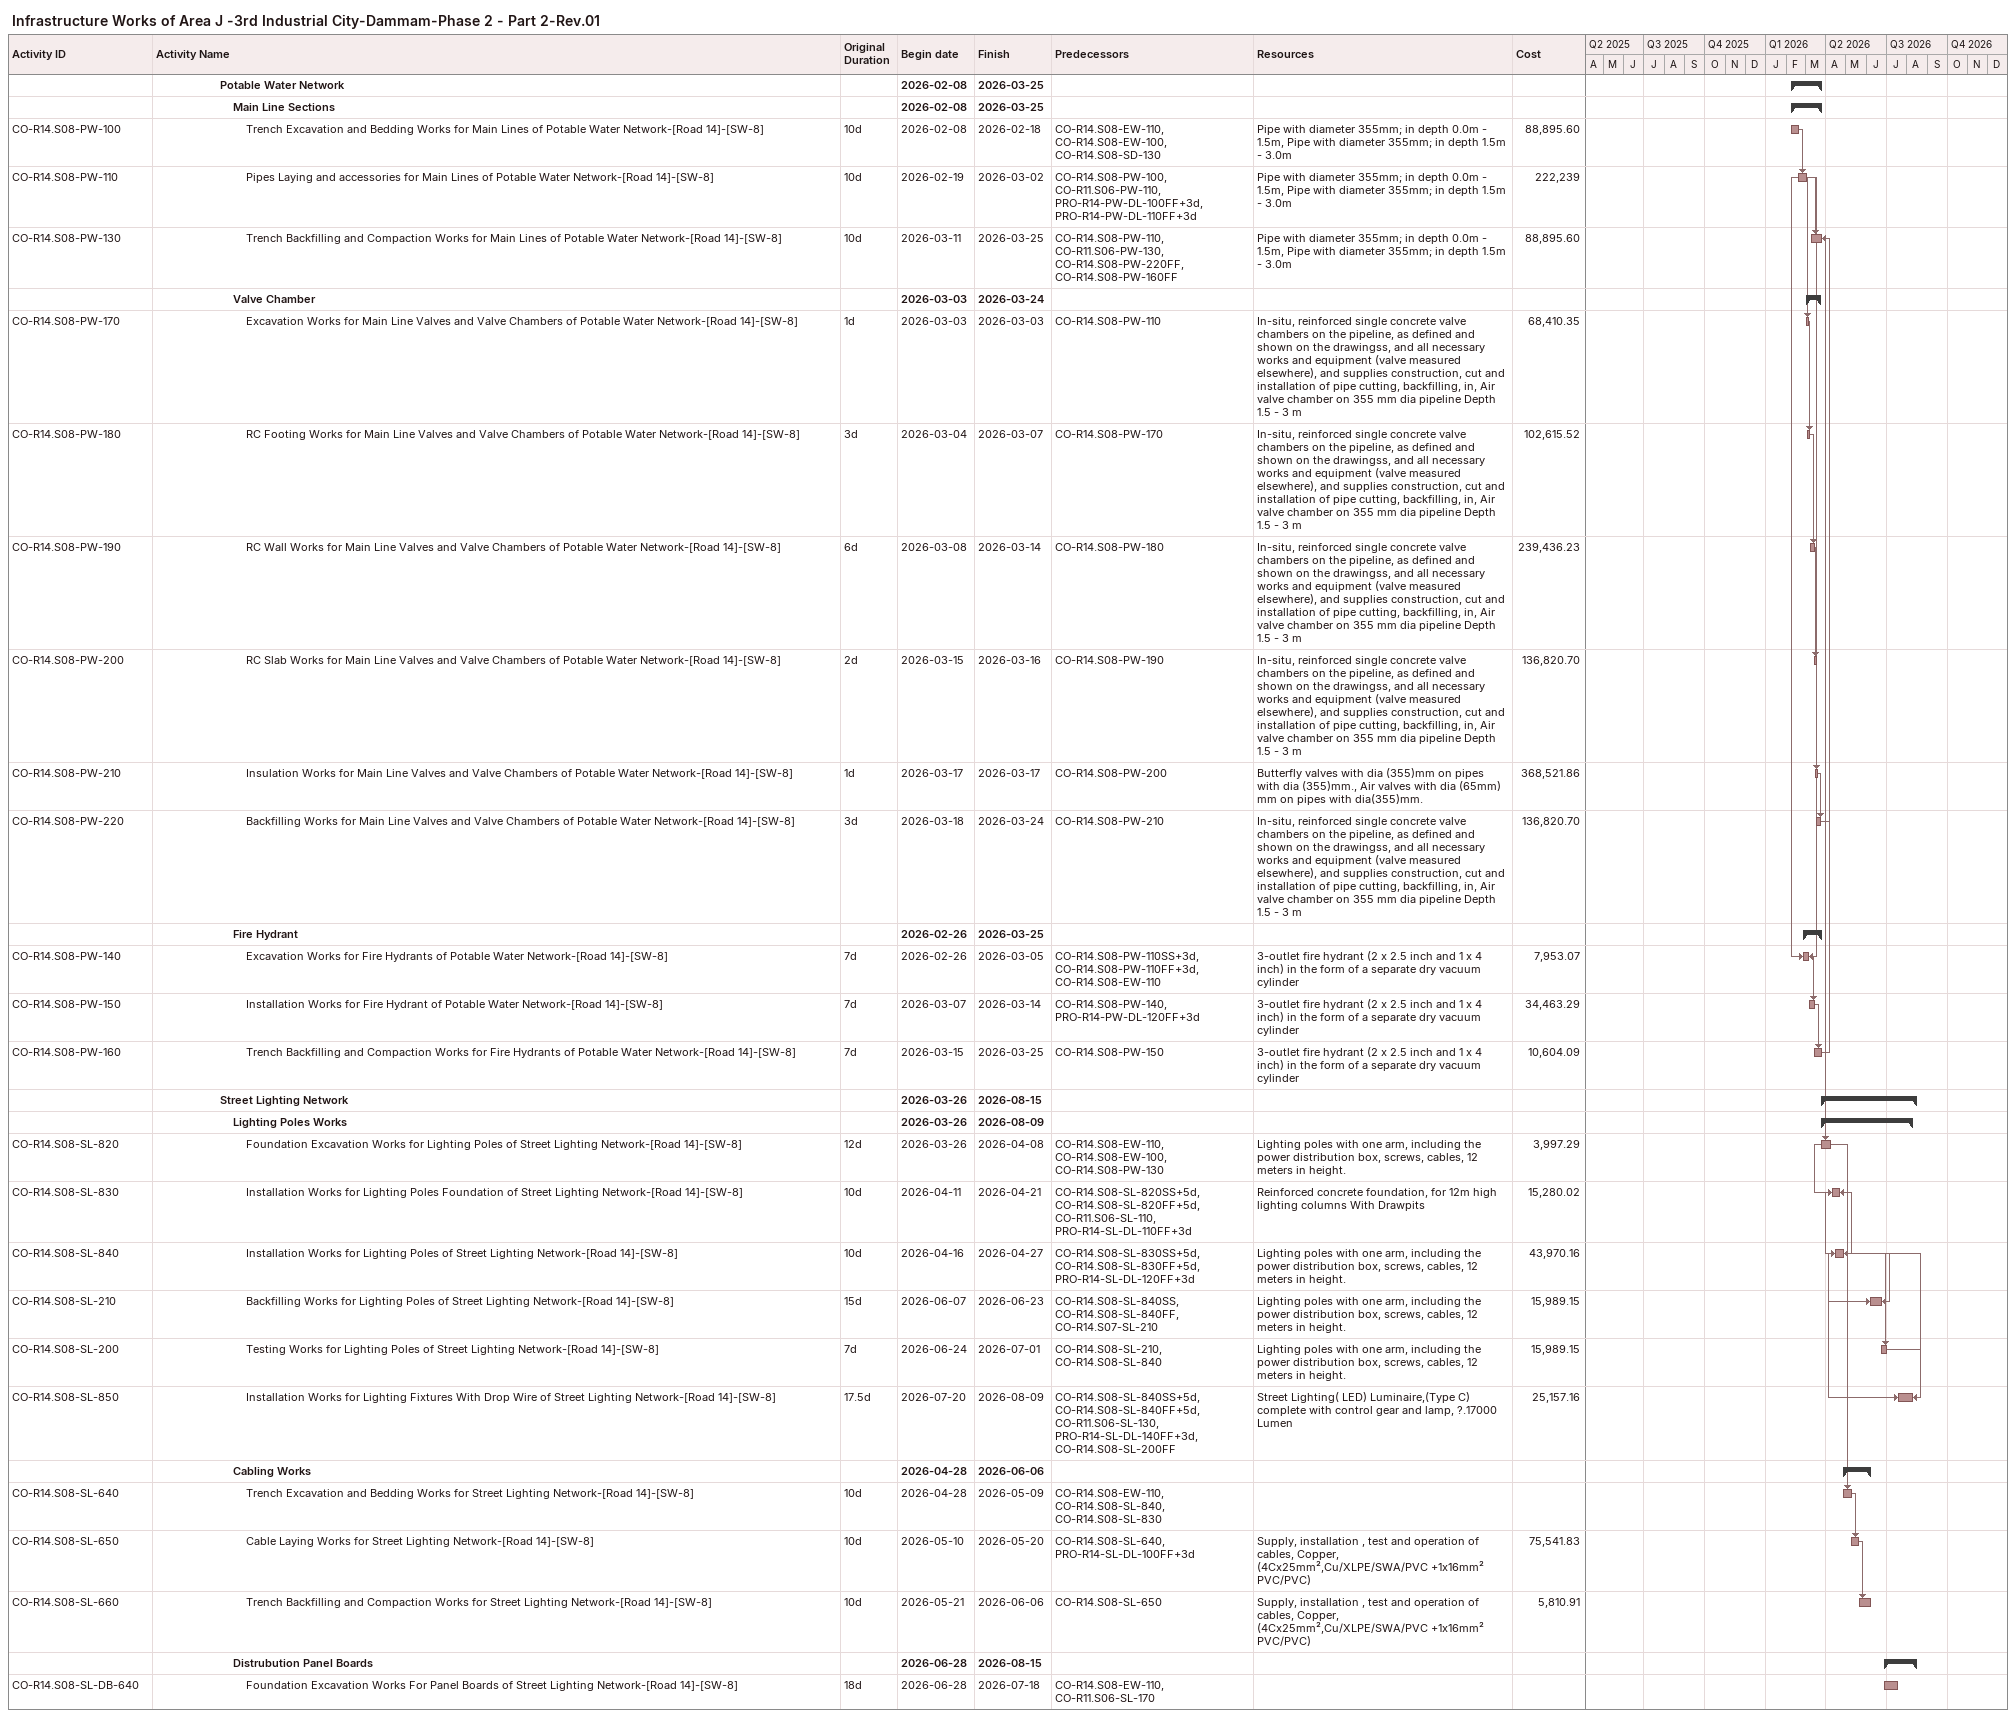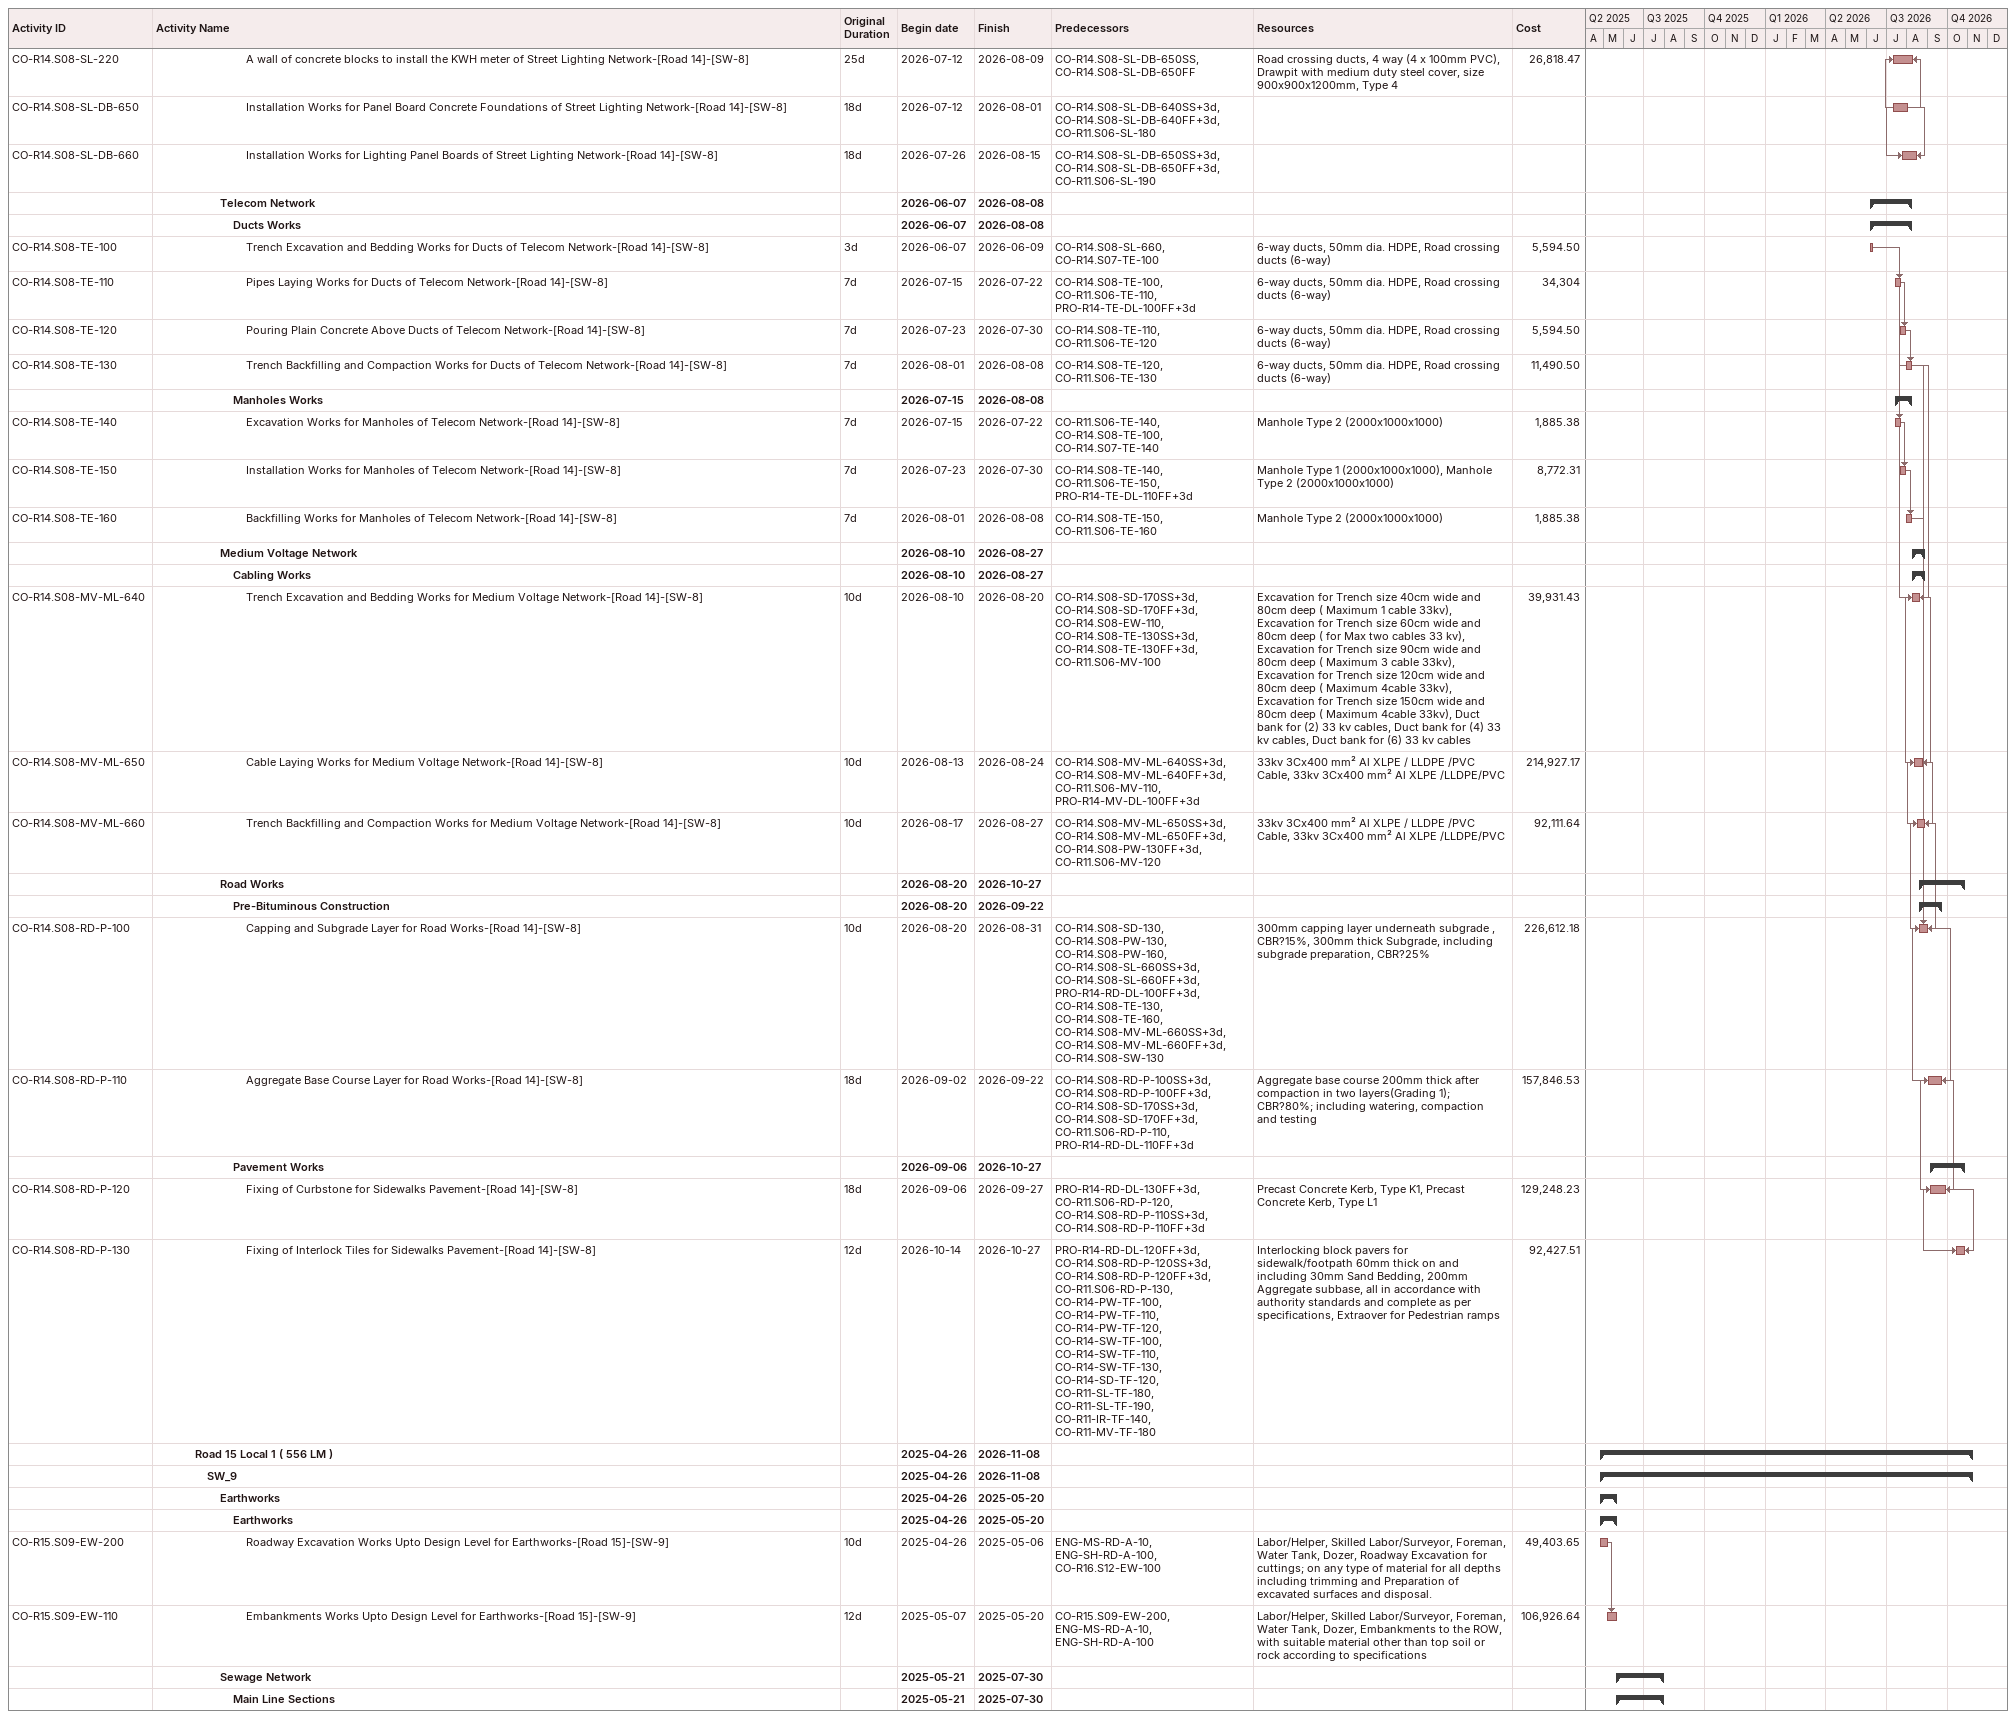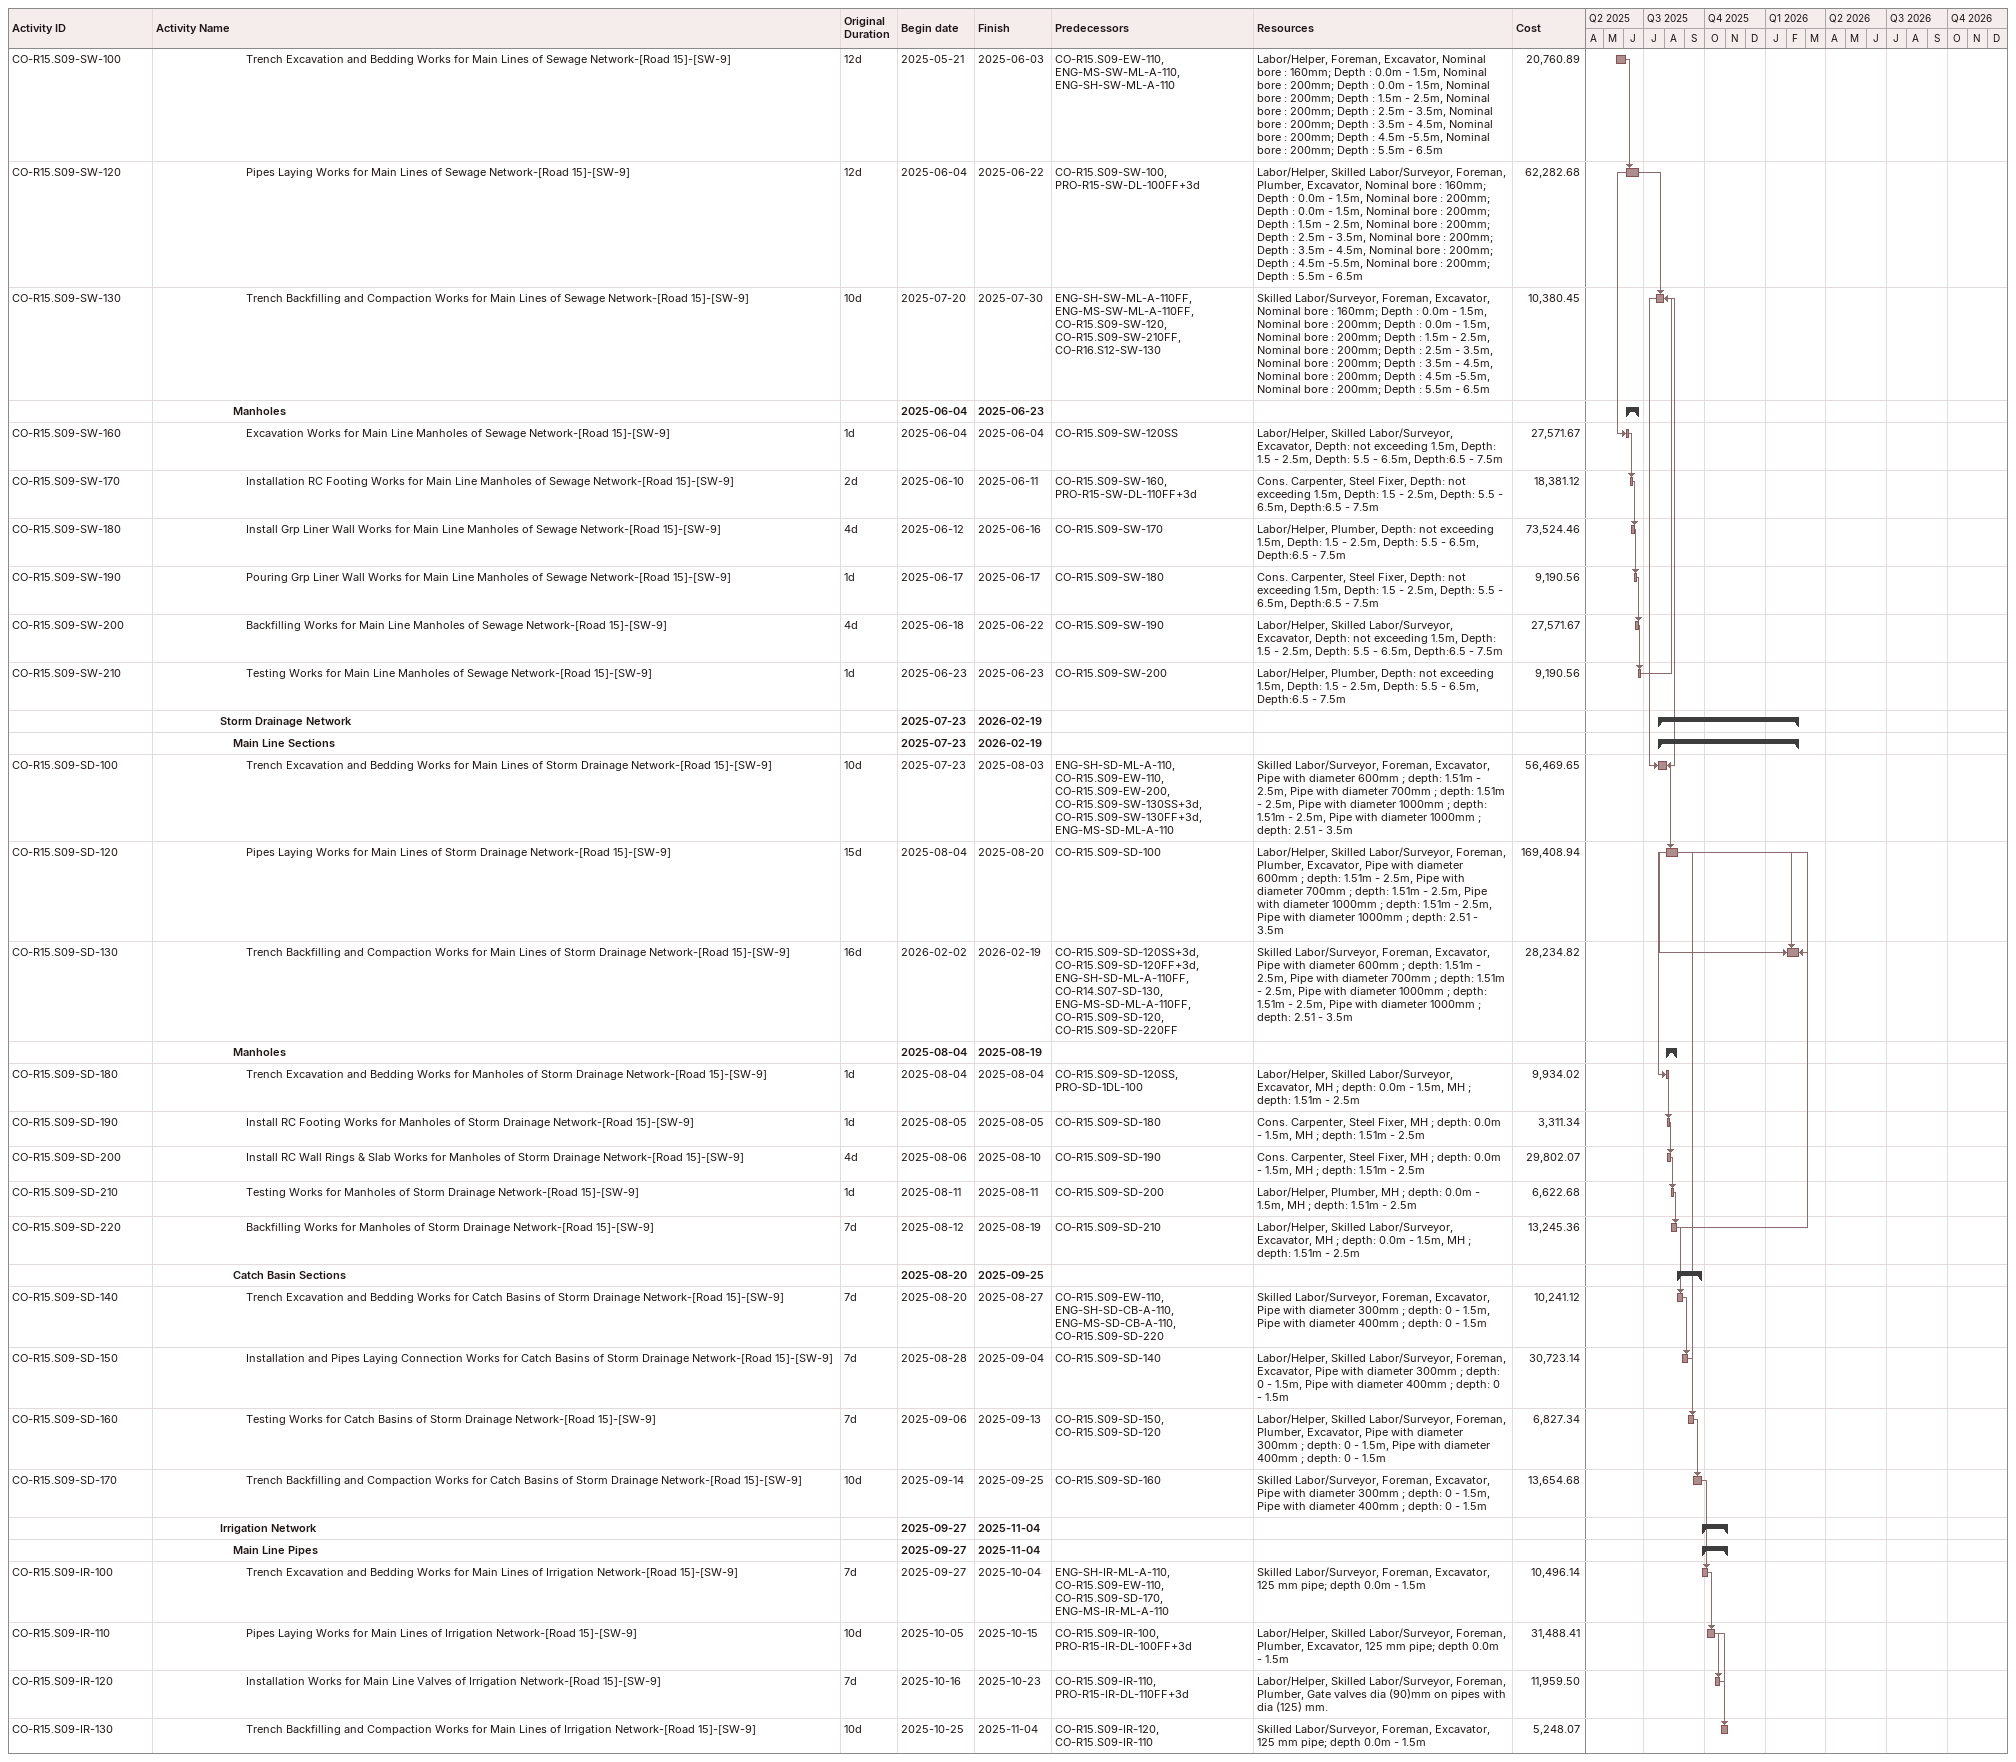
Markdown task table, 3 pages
Infrastructure Works of Area J -3rd Industrial City-Dammam-Phase 2 - Part 2-Rev.01

| ID | Level | Task | Original duration | Start | Finish | Predecessors | Resources | Cost |
|---|---|---|---|---|---|---|---|---|
|  | 6 | **Potable Water Network** |  | 2026-02-08 | 2026-03-25 |  |  |  |
|  | 7 | **Main Line Sections** |  | 2026-02-08 | 2026-03-25 |  |  |  |
| CO-R14.S08-PW-100 | 8 | Trench Excavation and Bedding Works for Main Lines of Potable Water Network-[Road 14]-[SW-8] | 10d | 2026-02-08 | 2026-02-18 | CO-R14.S08-EW-110, CO-R14.S08-EW-100, CO-R14.S08-SD-130 | Pipe with diameter 355mm; in depth 0.0m - 1.5m, Pipe with diameter 355mm; in depth 1.5m - 3.0m | 88895.60 |
| CO-R14.S08-PW-110 | 8 | Pipes Laying and accessories for Main Lines of Potable Water Network-[Road 14]-[SW-8] | 10d | 2026-02-19 | 2026-03-02 | CO-R14.S08-PW-100, CO-R11.S06-PW-110, PRO-R14-PW-DL-100FF+3d, PRO-R14-PW-DL-110FF+3d | Pipe with diameter 355mm; in depth 0.0m - 1.5m, Pipe with diameter 355mm; in depth 1.5m - 3.0m | 222239 |
| CO-R14.S08-PW-130 | 8 | Trench Backfilling and Compaction Works for Main Lines of Potable Water Network-[Road 14]-[SW-8] | 10d | 2026-03-11 | 2026-03-25 | CO-R14.S08-PW-110, CO-R11.S06-PW-130, CO-R14.S08-PW-220FF, CO-R14.S08-PW-160FF | Pipe with diameter 355mm; in depth 0.0m - 1.5m, Pipe with diameter 355mm; in depth 1.5m - 3.0m | 88895.60 |
|  | 7 | **Valve Chamber** |  | 2026-03-03 | 2026-03-24 |  |  |  |
| CO-R14.S08-PW-170 | 8 | Excavation Works for Main Line Valves and Valve Chambers of Potable Water Network-[Road 14]-[SW-8] | 1d | 2026-03-03 | 2026-03-03 | CO-R14.S08-PW-110 | In-situ, reinforced single concrete valve chambers on the pipeline, as defined and shown on the drawingss, and all necessary works and equipment (valve measured elsewhere), and supplies construction, cut and installation of pipe cutting, backfilling, in, Air valve chamber on 355 mm dia pipeline Depth 1.5 - 3 m | 68410.35 |
| CO-R14.S08-PW-180 | 8 | RC Footing Works for Main Line Valves and Valve Chambers of Potable Water Network-[Road 14]-[SW-8] | 3d | 2026-03-04 | 2026-03-07 | CO-R14.S08-PW-170 | In-situ, reinforced single concrete valve chambers on the pipeline, as defined and shown on the drawingss, and all necessary works and equipment (valve measured elsewhere), and supplies construction, cut and installation of pipe cutting, backfilling, in, Air valve chamber on 355 mm dia pipeline Depth 1.5 - 3 m | 102615.52 |
| CO-R14.S08-PW-190 | 8 | RC Wall Works for Main Line Valves and Valve Chambers of Potable Water Network-[Road 14]-[SW-8] | 6d | 2026-03-08 | 2026-03-14 | CO-R14.S08-PW-180 | In-situ, reinforced single concrete valve chambers on the pipeline, as defined and shown on the drawingss, and all necessary works and equipment (valve measured elsewhere), and supplies construction, cut and installation of pipe cutting, backfilling, in, Air valve chamber on 355 mm dia pipeline Depth 1.5 - 3 m | 239436.23 |
| CO-R14.S08-PW-200 | 8 | RC Slab Works for Main Line Valves and Valve Chambers of Potable Water Network-[Road 14]-[SW-8] | 2d | 2026-03-15 | 2026-03-16 | CO-R14.S08-PW-190 | In-situ, reinforced single concrete valve chambers on the pipeline, as defined and shown on the drawingss, and all necessary works and equipment (valve measured elsewhere), and supplies construction, cut and installation of pipe cutting, backfilling, in, Air valve chamber on 355 mm dia pipeline Depth 1.5 - 3 m | 136820.70 |
| CO-R14.S08-PW-210 | 8 | Insulation Works for Main Line Valves and Valve Chambers of Potable Water Network-[Road 14]-[SW-8] | 1d | 2026-03-17 | 2026-03-17 | CO-R14.S08-PW-200 | Butterfly valves with dia (355)mm on pipes with dia (355)mm., Air valves with dia (65mm) mm on pipes with dia(355)mm. | 368521.86 |
| CO-R14.S08-PW-220 | 8 | Backfilling Works for Main Line Valves and Valve Chambers of Potable Water Network-[Road 14]-[SW-8] | 3d | 2026-03-18 | 2026-03-24 | CO-R14.S08-PW-210 | In-situ, reinforced single concrete valve chambers on the pipeline, as defined and shown on the drawingss, and all necessary works and equipment (valve measured elsewhere), and supplies construction, cut and installation of pipe cutting, backfilling, in, Air valve chamber on 355 mm dia pipeline Depth 1.5 - 3 m | 136820.70 |
|  | 7 | **Fire Hydrant** |  | 2026-02-26 | 2026-03-25 |  |  |  |
| CO-R14.S08-PW-140 | 8 | Excavation Works for Fire Hydrants of Potable Water Network-[Road 14]-[SW-8] | 7d | 2026-02-26 | 2026-03-05 | CO-R14.S08-PW-110SS+3d, CO-R14.S08-PW-110FF+3d, CO-R14.S08-EW-110 | 3-outlet fire hydrant (2 x 2.5 inch and 1 x 4 inch) in the form of a separate dry vacuum cylinder | 7953.07 |
| CO-R14.S08-PW-150 | 8 | Installation Works for Fire Hydrant of Potable Water Network-[Road 14]-[SW-8] | 7d | 2026-03-07 | 2026-03-14 | CO-R14.S08-PW-140, PRO-R14-PW-DL-120FF+3d | 3-outlet fire hydrant (2 x 2.5 inch and 1 x 4 inch) in the form of a separate dry vacuum cylinder | 34463.29 |
| CO-R14.S08-PW-160 | 8 | Trench Backfilling and Compaction Works for Fire Hydrants of Potable Water Network-[Road 14]-[SW-8] | 7d | 2026-03-15 | 2026-03-25 | CO-R14.S08-PW-150 | 3-outlet fire hydrant (2 x 2.5 inch and 1 x 4 inch) in the form of a separate dry vacuum cylinder | 10604.09 |
|  | 6 | **Street Lighting Network** |  | 2026-03-26 | 2026-08-15 |  |  |  |
|  | 7 | **Lighting Poles Works** |  | 2026-03-26 | 2026-08-09 |  |  |  |
| CO-R14.S08-SL-820 | 8 | Foundation Excavation Works for Lighting Poles of Street Lighting Network-[Road 14]-[SW-8] | 12d | 2026-03-26 | 2026-04-08 | CO-R14.S08-EW-110, CO-R14.S08-EW-100, CO-R14.S08-PW-130 | Lighting poles with one arm, including the power distribution box, screws, cables, 12 meters in height. | 3997.29 |
| CO-R14.S08-SL-830 | 8 | Installation Works for Lighting Poles Foundation of Street Lighting Network-[Road 14]-[SW-8] | 10d | 2026-04-11 | 2026-04-21 | CO-R14.S08-SL-820SS+5d, CO-R14.S08-SL-820FF+5d, CO-R11.S06-SL-110, PRO-R14-SL-DL-110FF+3d | Reinforced concrete foundation, for 12m high lighting columns With Drawpits | 15280.02 |
| CO-R14.S08-SL-840 | 8 | Installation Works for Lighting Poles of Street Lighting Network-[Road 14]-[SW-8] | 10d | 2026-04-16 | 2026-04-27 | CO-R14.S08-SL-830SS+5d, CO-R14.S08-SL-830FF+5d, PRO-R14-SL-DL-120FF+3d | Lighting poles with one arm, including the power distribution box, screws, cables, 12 meters in height. | 43970.16 |
| CO-R14.S08-SL-210 | 8 | Backfilling Works for Lighting Poles of Street Lighting Network-[Road 14]-[SW-8] | 15d | 2026-06-07 | 2026-06-23 | CO-R14.S08-SL-840SS, CO-R14.S08-SL-840FF, CO-R14.S07-SL-210 | Lighting poles with one arm, including the power distribution box, screws, cables, 12 meters in height. | 15989.15 |
| CO-R14.S08-SL-200 | 8 | Testing Works for Lighting Poles of Street Lighting Network-[Road 14]-[SW-8] | 7d | 2026-06-24 | 2026-07-01 | CO-R14.S08-SL-210, CO-R14.S08-SL-840 | Lighting poles with one arm, including the power distribution box, screws, cables, 12 meters in height. | 15989.15 |
| CO-R14.S08-SL-850 | 8 | Installation Works for Lighting Fixtures With Drop Wire of Street Lighting Network-[Road 14]-[SW-8] | 17.5d | 2026-07-20 | 2026-08-09 | CO-R14.S08-SL-840SS+5d, CO-R14.S08-SL-840FF+5d, CO-R11.S06-SL-130, PRO-R14-SL-DL-140FF+3d, CO-R14.S08-SL-200FF | Street Lighting( LED) Luminaire,(Type C) complete with control gear and lamp, ?.17000 Lumen | 25157.16 |
|  | 7 | **Cabling Works** |  | 2026-04-28 | 2026-06-06 |  |  |  |
| CO-R14.S08-SL-640 | 8 | Trench Excavation and Bedding Works for Street Lighting Network-[Road 14]-[SW-8] | 10d | 2026-04-28 | 2026-05-09 | CO-R14.S08-EW-110, CO-R14.S08-SL-840, CO-R14.S08-SL-830 |  |  |
| CO-R14.S08-SL-650 | 8 | Cable Laying Works for Street Lighting Network-[Road 14]-[SW-8] | 10d | 2026-05-10 | 2026-05-20 | CO-R14.S08-SL-640, PRO-R14-SL-DL-100FF+3d | Supply, installation , test and operation of cables, Copper, (4Cx25mm²,Cu/XLPE/SWA/PVC +1x16mm² PVC/PVC) | 75541.83 |
| CO-R14.S08-SL-660 | 8 | Trench Backfilling and Compaction Works for Street Lighting Network-[Road 14]-[SW-8] | 10d | 2026-05-21 | 2026-06-06 | CO-R14.S08-SL-650 | Supply, installation , test and operation of cables, Copper, (4Cx25mm²,Cu/XLPE/SWA/PVC +1x16mm² PVC/PVC) | 5810.91 |
|  | 7 | **Distrubution Panel Boards** |  | 2026-06-28 | 2026-08-15 |  |  |  |
| CO-R14.S08-SL-DB-640 | 8 | Foundation Excavation Works For Panel Boards of Street Lighting Network-[Road 14]-[SW-8] | 18d | 2026-06-28 | 2026-07-18 | CO-R14.S08-EW-110, CO-R11.S06-SL-170 |  |  |
| CO-R14.S08-SL-220 | 8 | A wall of concrete blocks to install the KWH meter of Street Lighting Network-[Road 14]-[SW-8] | 25d | 2026-07-12 | 2026-08-09 | CO-R14.S08-SL-DB-650SS, CO-R14.S08-SL-DB-650FF | Road crossing ducts, 4 way (4 x 100mm PVC), Drawpit with medium duty steel cover, size 900x900x1200mm, Type 4 | 26818.47 |
| CO-R14.S08-SL-DB-650 | 8 | Installation Works for Panel Board Concrete Foundations of Street Lighting Network-[Road 14]-[SW-8] | 18d | 2026-07-12 | 2026-08-01 | CO-R14.S08-SL-DB-640SS+3d, CO-R14.S08-SL-DB-640FF+3d, CO-R11.S06-SL-180 |  |  |
| CO-R14.S08-SL-DB-660 | 8 | Installation Works for Lighting Panel Boards of Street Lighting Network-[Road 14]-[SW-8] | 18d | 2026-07-26 | 2026-08-15 | CO-R14.S08-SL-DB-650SS+3d, CO-R14.S08-SL-DB-650FF+3d, CO-R11.S06-SL-190 |  |  |
|  | 6 | **Telecom Network** |  | 2026-06-07 | 2026-08-08 |  |  |  |
|  | 7 | **Ducts Works** |  | 2026-06-07 | 2026-08-08 |  |  |  |
| CO-R14.S08-TE-100 | 8 | Trench Excavation and Bedding Works for Ducts of Telecom Network-[Road 14]-[SW-8] | 3d | 2026-06-07 | 2026-06-09 | CO-R14.S08-SL-660, CO-R14.S07-TE-100 | 6-way ducts, 50mm dia. HDPE, Road crossing ducts (6-way) | 5594.50 |
| CO-R14.S08-TE-110 | 8 | Pipes Laying Works for Ducts of Telecom Network-[Road 14]-[SW-8] | 7d | 2026-07-15 | 2026-07-22 | CO-R14.S08-TE-100, CO-R11.S06-TE-110, PRO-R14-TE-DL-100FF+3d | 6-way ducts, 50mm dia. HDPE, Road crossing ducts (6-way) | 34304 |
| CO-R14.S08-TE-120 | 8 | Pouring Plain Concrete Above Ducts of Telecom Network-[Road 14]-[SW-8] | 7d | 2026-07-23 | 2026-07-30 | CO-R14.S08-TE-110, CO-R11.S06-TE-120 | 6-way ducts, 50mm dia. HDPE, Road crossing ducts (6-way) | 5594.50 |
| CO-R14.S08-TE-130 | 8 | Trench Backfilling and Compaction Works for Ducts of Telecom Network-[Road 14]-[SW-8] | 7d | 2026-08-01 | 2026-08-08 | CO-R14.S08-TE-120, CO-R11.S06-TE-130 | 6-way ducts, 50mm dia. HDPE, Road crossing ducts (6-way) | 11490.50 |
|  | 7 | **Manholes Works** |  | 2026-07-15 | 2026-08-08 |  |  |  |
| CO-R14.S08-TE-140 | 8 | Excavation Works for Manholes of Telecom Network-[Road 14]-[SW-8] | 7d | 2026-07-15 | 2026-07-22 | CO-R11.S06-TE-140, CO-R14.S08-TE-100, CO-R14.S07-TE-140 | Manhole Type 2 (2000x1000x1000) | 1885.38 |
| CO-R14.S08-TE-150 | 8 | Installation Works for Manholes of Telecom Network-[Road 14]-[SW-8] | 7d | 2026-07-23 | 2026-07-30 | CO-R14.S08-TE-140, CO-R11.S06-TE-150, PRO-R14-TE-DL-110FF+3d | Manhole Type 1 (2000x1000x1000), Manhole Type 2 (2000x1000x1000) | 8772.31 |
| CO-R14.S08-TE-160 | 8 | Backfilling Works for Manholes of Telecom Network-[Road 14]-[SW-8] | 7d | 2026-08-01 | 2026-08-08 | CO-R14.S08-TE-150, CO-R11.S06-TE-160 | Manhole Type 2 (2000x1000x1000) | 1885.38 |
|  | 6 | **Medium Voltage Network** |  | 2026-08-10 | 2026-08-27 |  |  |  |
|  | 7 | **Cabling Works** |  | 2026-08-10 | 2026-08-27 |  |  |  |
| CO-R14.S08-MV-ML-640 | 8 | Trench Excavation and Bedding Works for Medium Voltage Network-[Road 14]-[SW-8] | 10d | 2026-08-10 | 2026-08-20 | CO-R14.S08-SD-170SS+3d, CO-R14.S08-SD-170FF+3d, CO-R14.S08-EW-110, CO-R14.S08-TE-130SS+3d, CO-R14.S08-TE-130FF+3d, CO-R11.S06-MV-100 | Excavation for Trench size 40cm wide and 80cm deep ( Maximum 1 cable 33kv), Excavation for Trench size 60cm wide and 80cm deep ( for Max two cables 33 kv), Excavation for Trench size 90cm wide and 80cm deep ( Maximum 3 cable 33kv), Excavation for Trench size 120cm wide and 80cm deep ( Maximum 4cable 33kv), Excavation for Trench size 150cm wide and 80cm deep ( Maximum 4cable 33kv), Duct bank for (2) 33 kv cables, Duct bank for (4) 33 kv cables, Duct bank for (6) 33 kv cables | 39931.43 |
| CO-R14.S08-MV-ML-650 | 8 | Cable Laying Works for Medium Voltage Network-[Road 14]-[SW-8] | 10d | 2026-08-13 | 2026-08-24 | CO-R14.S08-MV-ML-640SS+3d, CO-R14.S08-MV-ML-640FF+3d, CO-R11.S06-MV-110, PRO-R14-MV-DL-100FF+3d | 33kv 3Cx400 mm² Al XLPE / LLDPE /PVC Cable, 33kv 3Cx400 mm² Al XLPE /LLDPE/PVC | 214927.17 |
| CO-R14.S08-MV-ML-660 | 8 | Trench Backfilling and Compaction Works for Medium Voltage Network-[Road 14]-[SW-8] | 10d | 2026-08-17 | 2026-08-27 | CO-R14.S08-MV-ML-650SS+3d, CO-R14.S08-MV-ML-650FF+3d, CO-R14.S08-PW-130FF+3d, CO-R11.S06-MV-120 | 33kv 3Cx400 mm² Al XLPE / LLDPE /PVC Cable, 33kv 3Cx400 mm² Al XLPE /LLDPE/PVC | 92111.64 |
|  | 6 | **Road Works** |  | 2026-08-20 | 2026-10-27 |  |  |  |
|  | 7 | **Pre-Bituminous Construction** |  | 2026-08-20 | 2026-09-22 |  |  |  |
| CO-R14.S08-RD-P-100 | 8 | Capping and Subgrade Layer for Road Works-[Road 14]-[SW-8] | 10d | 2026-08-20 | 2026-08-31 | CO-R14.S08-SD-130, CO-R14.S08-PW-130, CO-R14.S08-PW-160, CO-R14.S08-SL-660SS+3d, CO-R14.S08-SL-660FF+3d, PRO-R14-RD-DL-100FF+3d, CO-R14.S08-TE-130, CO-R14.S08-TE-160, CO-R14.S08-MV-ML-660SS+3d, CO-R14.S08-MV-ML-660FF+3d, CO-R14.S08-SW-130 | 300mm capping layer underneath subgrade , CBR?15%, 300mm thick Subgrade, including subgrade preparation, CBR?25% | 226612.18 |
| CO-R14.S08-RD-P-110 | 8 | Aggregate Base Course Layer for Road Works-[Road 14]-[SW-8] | 18d | 2026-09-02 | 2026-09-22 | CO-R14.S08-RD-P-100SS+3d, CO-R14.S08-RD-P-100FF+3d, CO-R14.S08-SD-170SS+3d, CO-R14.S08-SD-170FF+3d, CO-R11.S06-RD-P-110, PRO-R14-RD-DL-110FF+3d | Aggregate base course 200mm thick after compaction in two layers(Grading 1); CBR?80%; including watering, compaction and testing | 157846.53 |
|  | 7 | **Pavement Works** |  | 2026-09-06 | 2026-10-27 |  |  |  |
| CO-R14.S08-RD-P-120 | 8 | Fixing of Curbstone for Sidewalks Pavement-[Road 14]-[SW-8] | 18d | 2026-09-06 | 2026-09-27 | PRO-R14-RD-DL-130FF+3d, CO-R11.S06-RD-P-120, CO-R14.S08-RD-P-110SS+3d, CO-R14.S08-RD-P-110FF+3d | Precast Concrete Kerb, Type K1, Precast Concrete Kerb, Type L1 | 129248.23 |
| CO-R14.S08-RD-P-130 | 8 | Fixing of Interlock Tiles for Sidewalks Pavement-[Road 14]-[SW-8] | 12d | 2026-10-14 | 2026-10-27 | PRO-R14-RD-DL-120FF+3d, CO-R14.S08-RD-P-120SS+3d, CO-R14.S08-RD-P-120FF+3d, CO-R11.S06-RD-P-130, CO-R14-PW-TF-100, CO-R14-PW-TF-110, CO-R14-PW-TF-120, CO-R14-SW-TF-100, CO-R14-SW-TF-110, CO-R14-SW-TF-130, CO-R14-SD-TF-120, CO-R11-SL-TF-180, CO-R11-SL-TF-190, CO-R11-IR-TF-140, CO-R11-MV-TF-180 | Interlocking block pavers for sidewalk/footpath 60mm thick on and including 30mm Sand Bedding, 200mm Aggregate subbase, all in accordance with authority standards and complete as per specifications, Extraover for Pedestrian ramps | 92427.51 |
|  | 4 | **Road 15 Local 1 ( 556 LM )** |  | 2025-04-26 | 2026-11-08 |  |  |  |
|  | 5 | **SW_9** |  | 2025-04-26 | 2026-11-08 |  |  |  |
|  | 6 | **Earthworks** |  | 2025-04-26 | 2025-05-20 |  |  |  |
|  | 7 | **Earthworks** |  | 2025-04-26 | 2025-05-20 |  |  |  |
| CO-R15.S09-EW-200 | 8 | Roadway Excavation Works Upto Design Level for Earthworks-[Road 15]-[SW-9] | 10d | 2025-04-26 | 2025-05-06 | ENG-MS-RD-A-10, ENG-SH-RD-A-100, CO-R16.S12-EW-100 | Labor/Helper, Skilled Labor/Surveyor, Foreman, Water Tank, Dozer, Roadway Excavation for cuttings; on any type of material for all depths including trimming and Preparation of excavated surfaces and disposal. | 49403.65 |
| CO-R15.S09-EW-110 | 8 | Embankments Works Upto Design Level for Earthworks-[Road 15]-[SW-9] | 12d | 2025-05-07 | 2025-05-20 | CO-R15.S09-EW-200, ENG-MS-RD-A-10, ENG-SH-RD-A-100 | Labor/Helper, Skilled Labor/Surveyor, Foreman, Water Tank, Dozer, Embankments to the ROW, with suitable material other than top soil or rock according to specifications | 106926.64 |
|  | 6 | **Sewage Network** |  | 2025-05-21 | 2025-07-30 |  |  |  |
|  | 7 | **Main Line Sections** |  | 2025-05-21 | 2025-07-30 |  |  |  |
| CO-R15.S09-SW-100 | 8 | Trench Excavation and Bedding Works for Main Lines of Sewage Network-[Road 15]-[SW-9] | 12d | 2025-05-21 | 2025-06-03 | CO-R15.S09-EW-110, ENG-MS-SW-ML-A-110, ENG-SH-SW-ML-A-110 | Labor/Helper, Foreman, Excavator, Nominal bore : 160mm; Depth : 0.0m - 1.5m, Nominal bore : 200mm; Depth : 0.0m - 1.5m, Nominal bore : 200mm; Depth : 1.5m - 2.5m, Nominal bore : 200mm; Depth : 2.5m - 3.5m, Nominal bore : 200mm; Depth : 3.5m - 4.5m, Nominal bore : 200mm; Depth : 4.5m -5.5m, Nominal bore : 200mm; Depth : 5.5m - 6.5m | 20760.89 |
| CO-R15.S09-SW-120 | 8 | Pipes Laying Works for Main Lines of Sewage Network-[Road 15]-[SW-9] | 12d | 2025-06-04 | 2025-06-22 | CO-R15.S09-SW-100, PRO-R15-SW-DL-100FF+3d | Labor/Helper, Skilled Labor/Surveyor, Foreman, Plumber, Excavator, Nominal bore : 160mm; Depth : 0.0m - 1.5m, Nominal bore : 200mm; Depth : 0.0m - 1.5m, Nominal bore : 200mm; Depth : 1.5m - 2.5m, Nominal bore : 200mm; Depth : 2.5m - 3.5m, Nominal bore : 200mm; Depth : 3.5m - 4.5m, Nominal bore : 200mm; Depth : 4.5m -5.5m, Nominal bore : 200mm; Depth : 5.5m - 6.5m | 62282.68 |
| CO-R15.S09-SW-130 | 8 | Trench Backfilling and Compaction Works for Main Lines of Sewage Network-[Road 15]-[SW-9] | 10d | 2025-07-20 | 2025-07-30 | ENG-SH-SW-ML-A-110FF, ENG-MS-SW-ML-A-110FF, CO-R15.S09-SW-120, CO-R15.S09-SW-210FF, CO-R16.S12-SW-130 | Skilled Labor/Surveyor, Foreman, Excavator, Nominal bore : 160mm; Depth : 0.0m - 1.5m, Nominal bore : 200mm; Depth : 0.0m - 1.5m, Nominal bore : 200mm; Depth : 1.5m - 2.5m, Nominal bore : 200mm; Depth : 2.5m - 3.5m, Nominal bore : 200mm; Depth : 3.5m - 4.5m, Nominal bore : 200mm; Depth : 4.5m -5.5m, Nominal bore : 200mm; Depth : 5.5m - 6.5m | 10380.45 |
|  | 7 | **Manholes** |  | 2025-06-04 | 2025-06-23 |  |  |  |
| CO-R15.S09-SW-160 | 8 | Excavation Works for Main Line Manholes of Sewage Network-[Road 15]-[SW-9] | 1d | 2025-06-04 | 2025-06-04 | CO-R15.S09-SW-120SS | Labor/Helper, Skilled Labor/Surveyor, Excavator, Depth: not exceeding 1.5m, Depth: 1.5 - 2.5m, Depth: 5.5 - 6.5m, Depth:6.5 - 7.5m | 27571.67 |
| CO-R15.S09-SW-170 | 8 | Installation RC Footing Works for Main Line Manholes of Sewage Network-[Road 15]-[SW-9] | 2d | 2025-06-10 | 2025-06-11 | CO-R15.S09-SW-160, PRO-R15-SW-DL-110FF+3d | Cons. Carpenter, Steel Fixer, Depth: not exceeding 1.5m, Depth: 1.5 - 2.5m, Depth: 5.5 - 6.5m, Depth:6.5 - 7.5m | 18381.12 |
| CO-R15.S09-SW-180 | 8 | Install Grp Liner Wall Works for Main Line Manholes of Sewage Network-[Road 15]-[SW-9] | 4d | 2025-06-12 | 2025-06-16 | CO-R15.S09-SW-170 | Labor/Helper, Plumber, Depth: not exceeding 1.5m, Depth: 1.5 - 2.5m, Depth: 5.5 - 6.5m, Depth:6.5 - 7.5m | 73524.46 |
| CO-R15.S09-SW-190 | 8 | Pouring Grp Liner Wall Works for Main Line Manholes of Sewage Network-[Road 15]-[SW-9] | 1d | 2025-06-17 | 2025-06-17 | CO-R15.S09-SW-180 | Cons. Carpenter, Steel Fixer, Depth: not exceeding 1.5m, Depth: 1.5 - 2.5m, Depth: 5.5 - 6.5m, Depth:6.5 - 7.5m | 9190.56 |
| CO-R15.S09-SW-200 | 8 | Backfilling Works for Main Line Manholes of Sewage Network-[Road 15]-[SW-9] | 4d | 2025-06-18 | 2025-06-22 | CO-R15.S09-SW-190 | Labor/Helper, Skilled Labor/Surveyor, Excavator, Depth: not exceeding 1.5m, Depth: 1.5 - 2.5m, Depth: 5.5 - 6.5m, Depth:6.5 - 7.5m | 27571.67 |
| CO-R15.S09-SW-210 | 8 | Testing Works for Main Line Manholes of Sewage Network-[Road 15]-[SW-9] | 1d | 2025-06-23 | 2025-06-23 | CO-R15.S09-SW-200 | Labor/Helper, Plumber, Depth: not exceeding 1.5m, Depth: 1.5 - 2.5m, Depth: 5.5 - 6.5m, Depth:6.5 - 7.5m | 9190.56 |
|  | 6 | **Storm Drainage Network** |  | 2025-07-23 | 2026-02-19 |  |  |  |
|  | 7 | **Main Line Sections** |  | 2025-07-23 | 2026-02-19 |  |  |  |
| CO-R15.S09-SD-100 | 8 | Trench Excavation and Bedding Works for Main Lines of Storm Drainage Network-[Road 15]-[SW-9] | 10d | 2025-07-23 | 2025-08-03 | ENG-SH-SD-ML-A-110, CO-R15.S09-EW-110, CO-R15.S09-EW-200, CO-R15.S09-SW-130SS+3d, CO-R15.S09-SW-130FF+3d, ENG-MS-SD-ML-A-110 | Skilled Labor/Surveyor, Foreman, Excavator, Pipe with diameter 600mm ; depth: 1.51m - 2.5m, Pipe with diameter 700mm ; depth: 1.51m - 2.5m, Pipe with diameter 1000mm ; depth: 1.51m - 2.5m, Pipe with diameter 1000mm ; depth: 2.51 - 3.5m | 56469.65 |
| CO-R15.S09-SD-120 | 8 | Pipes Laying Works for Main Lines of Storm Drainage Network-[Road 15]-[SW-9] | 15d | 2025-08-04 | 2025-08-20 | CO-R15.S09-SD-100 | Labor/Helper, Skilled Labor/Surveyor, Foreman, Plumber, Excavator, Pipe with diameter 600mm ; depth: 1.51m - 2.5m, Pipe with diameter 700mm ; depth: 1.51m - 2.5m, Pipe with diameter 1000mm ; depth: 1.51m - 2.5m, Pipe with diameter 1000mm ; depth: 2.51 - 3.5m | 169408.94 |
| CO-R15.S09-SD-130 | 8 | Trench Backfilling and Compaction Works for Main Lines of Storm Drainage Network-[Road 15]-[SW-9] | 16d | 2026-02-02 | 2026-02-19 | CO-R15.S09-SD-120SS+3d, CO-R15.S09-SD-120FF+3d, ENG-SH-SD-ML-A-110FF, CO-R14.S07-SD-130, ENG-MS-SD-ML-A-110FF, CO-R15.S09-SD-120, CO-R15.S09-SD-220FF | Skilled Labor/Surveyor, Foreman, Excavator, Pipe with diameter 600mm ; depth: 1.51m - 2.5m, Pipe with diameter 700mm ; depth: 1.51m - 2.5m, Pipe with diameter 1000mm ; depth: 1.51m - 2.5m, Pipe with diameter 1000mm ; depth: 2.51 - 3.5m | 28234.82 |
|  | 7 | **Manholes** |  | 2025-08-04 | 2025-08-19 |  |  |  |
| CO-R15.S09-SD-180 | 8 | Trench Excavation and Bedding Works for Manholes of Storm Drainage Network-[Road 15]-[SW-9] | 1d | 2025-08-04 | 2025-08-04 | CO-R15.S09-SD-120SS, PRO-SD-1DL-100 | Labor/Helper, Skilled Labor/Surveyor, Excavator, MH ; depth: 0.0m - 1.5m, MH ; depth: 1.51m - 2.5m | 9934.02 |
| CO-R15.S09-SD-190 | 8 | Install RC Footing Works for Manholes of Storm Drainage Network-[Road 15]-[SW-9] | 1d | 2025-08-05 | 2025-08-05 | CO-R15.S09-SD-180 | Cons. Carpenter, Steel Fixer, MH ; depth: 0.0m - 1.5m, MH ; depth: 1.51m - 2.5m | 3311.34 |
| CO-R15.S09-SD-200 | 8 | Install RC Wall Rings & Slab Works for Manholes of Storm Drainage Network-[Road 15]-[SW-9] | 4d | 2025-08-06 | 2025-08-10 | CO-R15.S09-SD-190 | Cons. Carpenter, Steel Fixer, MH ; depth: 0.0m - 1.5m, MH ; depth: 1.51m - 2.5m | 29802.07 |
| CO-R15.S09-SD-210 | 8 | Testing Works for Manholes of Storm Drainage Network-[Road 15]-[SW-9] | 1d | 2025-08-11 | 2025-08-11 | CO-R15.S09-SD-200 | Labor/Helper, Plumber, MH ; depth: 0.0m - 1.5m, MH ; depth: 1.51m - 2.5m | 6622.68 |
| CO-R15.S09-SD-220 | 8 | Backfilling Works for Manholes of Storm Drainage Network-[Road 15]-[SW-9] | 7d | 2025-08-12 | 2025-08-19 | CO-R15.S09-SD-210 | Labor/Helper, Skilled Labor/Surveyor, Excavator, MH ; depth: 0.0m - 1.5m, MH ; depth: 1.51m - 2.5m | 13245.36 |
|  | 7 | **Catch Basin Sections** |  | 2025-08-20 | 2025-09-25 |  |  |  |
| CO-R15.S09-SD-140 | 8 | Trench Excavation and Bedding Works for Catch Basins of Storm Drainage Network-[Road 15]-[SW-9] | 7d | 2025-08-20 | 2025-08-27 | CO-R15.S09-EW-110, ENG-SH-SD-CB-A-110, ENG-MS-SD-CB-A-110, CO-R15.S09-SD-220 | Skilled Labor/Surveyor, Foreman, Excavator, Pipe with diameter 300mm ; depth: 0 - 1.5m, Pipe with diameter 400mm ; depth: 0 - 1.5m | 10241.12 |
| CO-R15.S09-SD-150 | 8 | Installation and Pipes Laying Connection Works for Catch Basins of Storm Drainage Network-[Road 15]-[SW-9] | 7d | 2025-08-28 | 2025-09-04 | CO-R15.S09-SD-140 | Labor/Helper, Skilled Labor/Surveyor, Foreman, Excavator, Pipe with diameter 300mm ; depth: 0 - 1.5m, Pipe with diameter 400mm ; depth: 0 - 1.5m | 30723.14 |
| CO-R15.S09-SD-160 | 8 | Testing Works for Catch Basins of Storm Drainage Network-[Road 15]-[SW-9] | 7d | 2025-09-06 | 2025-09-13 | CO-R15.S09-SD-150, CO-R15.S09-SD-120 | Labor/Helper, Skilled Labor/Surveyor, Foreman, Plumber, Excavator, Pipe with diameter 300mm ; depth: 0 - 1.5m, Pipe with diameter 400mm ; depth: 0 - 1.5m | 6827.34 |
| CO-R15.S09-SD-170 | 8 | Trench Backfilling and Compaction Works for Catch Basins of Storm Drainage Network-[Road 15]-[SW-9] | 10d | 2025-09-14 | 2025-09-25 | CO-R15.S09-SD-160 | Skilled Labor/Surveyor, Foreman, Excavator, Pipe with diameter 300mm ; depth: 0 - 1.5m, Pipe with diameter 400mm ; depth: 0 - 1.5m | 13654.68 |
|  | 6 | **Irrigation Network** |  | 2025-09-27 | 2025-11-04 |  |  |  |
|  | 7 | **Main Line Pipes** |  | 2025-09-27 | 2025-11-04 |  |  |  |
| CO-R15.S09-IR-100 | 8 | Trench Excavation and Bedding Works for Main Lines of Irrigation Network-[Road 15]-[SW-9] | 7d | 2025-09-27 | 2025-10-04 | ENG-SH-IR-ML-A-110, CO-R15.S09-EW-110, CO-R15.S09-SD-170, ENG-MS-IR-ML-A-110 | Skilled Labor/Surveyor, Foreman, Excavator, 125 mm pipe; depth 0.0m - 1.5m | 10496.14 |
| CO-R15.S09-IR-110 | 8 | Pipes Laying Works for Main Lines of Irrigation Network-[Road 15]-[SW-9] | 10d | 2025-10-05 | 2025-10-15 | CO-R15.S09-IR-100, PRO-R15-IR-DL-100FF+3d | Labor/Helper, Skilled Labor/Surveyor, Foreman, Plumber, Excavator, 125 mm pipe; depth 0.0m - 1.5m | 31488.41 |
| CO-R15.S09-IR-120 | 8 | Installation Works for Main Line Valves of Irrigation Network-[Road 15]-[SW-9] | 7d | 2025-10-16 | 2025-10-23 | CO-R15.S09-IR-110, PRO-R15-IR-DL-110FF+3d | Labor/Helper, Skilled Labor/Surveyor, Foreman, Plumber, Gate valves dia (90)mm on pipes with dia (125) mm. | 11959.50 |
| CO-R15.S09-IR-130 | 8 | Trench Backfilling and Compaction Works for Main Lines of Irrigation Network-[Road 15]-[SW-9] | 10d | 2025-10-25 | 2025-11-04 | CO-R15.S09-IR-120, CO-R15.S09-IR-110 | Skilled Labor/Surveyor, Foreman, Excavator, 125 mm pipe; depth 0.0m - 1.5m | 5248.07 |
